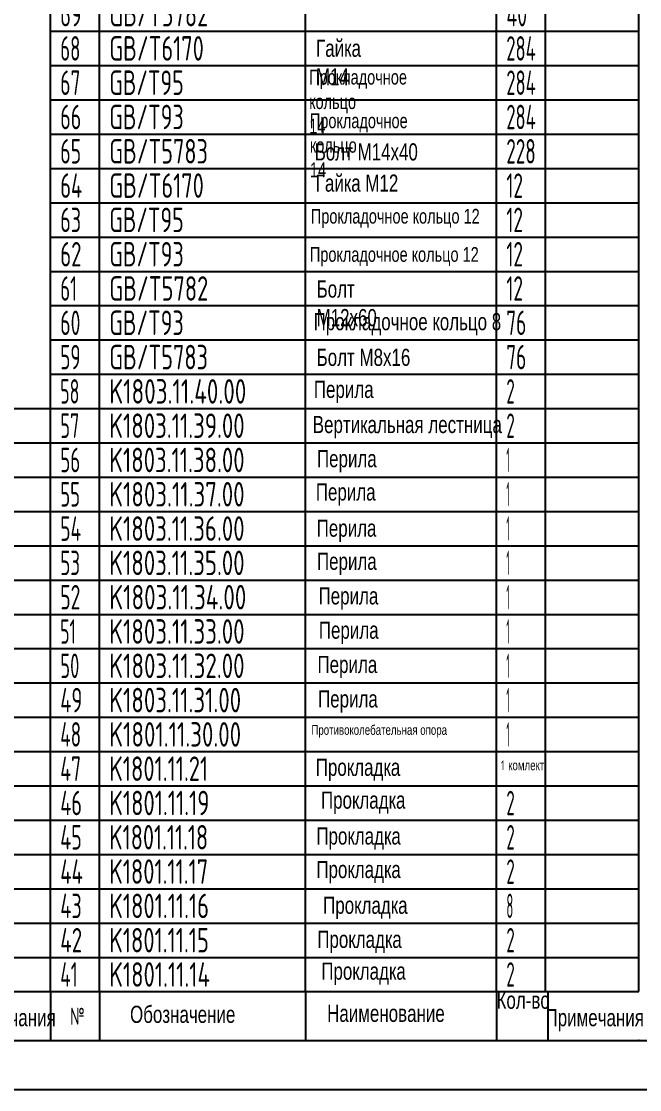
# Model space of a CAD drawing. Header units: millimetres. Extents: x -24 to 570, y 533 to 953.
# Drawn here: x 254.4 to 380.5, y 533.2 to 751.2 of the extents above; entities that cross this region are included whole.
import ezdxf
from ezdxf.enums import TextEntityAlignment as Align

# ---------------------------------------------------------------- set-up
doc = ezdxf.new("R2010")
doc.units = ezdxf.units.MM
doc.header["$LTSCALE"] = 10
for name, color, linetype in [('01', 7, 'Continuous'), ('02', 1, 'Continuous'), ('11', 3, 'Continuous')]:
    doc.layers.add(name, color=color, linetype=linetype)
doc.styles.get("Standard").update_dxf_attribs({"font": 'isocp', "width": 0.707, "bigfont": 'intecad.shx'})

# ---------------------------------------------------------------- blocks, each defined once
blk = doc.blocks.new('*U17')
at = {"layer": '01'}
blk.add_lwpolyline([(25, 10), (584, 10)], dxfattribs=at)
at = {"layer": '02'}
blk.add_lwpolyline([(0, 0), (594, 0)], dxfattribs=at)
blk = doc.blocks.new('*U62')
at = {"layer": '01'}
for p, q in [((0, -7), (0, 0)), ((120, -7), (120, 0))]:
    blk.add_line(p, q, dxfattribs=at)
at = {"layer": '02'}
for p, q in [((0, 0), (10, 0)), ((10, -7), (10, 0)), ((10, 0), (52, 0)), ((52, -7), (52, 0)), ((52, 0), (91, 0)), ((91, -7), (91, 0)), ((91, 0), (101, 0)), ((101, -7), (101, 0)), ((101, 0), (120, 0))]:
    blk.add_line(p, q, dxfattribs=at)
blk = doc.blocks.new('*U63')
at = {"layer": '01'}
for p, q in [((0, -7), (0, 0)), ((120, -7), (120, 0))]:
    blk.add_line(p, q, dxfattribs=at)
at = {"layer": '02'}
for p, q in [((0, 0), (10, 0)), ((10, -7), (10, 0)), ((10, 0), (52, 0)), ((52, -7), (52, 0)), ((52, 0), (91, 0)), ((91, -7), (91, 0)), ((91, 0), (101, 0)), ((101, -7), (101, 0)), ((101, 0), (120, 0))]:
    blk.add_line(p, q, dxfattribs=at)
blk = doc.blocks.new('*U64')
at = {"layer": '01'}
for p, q in [((0, -7), (0, 0)), ((120, -7), (120, 0))]:
    blk.add_line(p, q, dxfattribs=at)
at = {"layer": '02'}
for p, q in [((0, 0), (10, 0)), ((10, -7), (10, 0)), ((10, 0), (52, 0)), ((52, -7), (52, 0)), ((52, 0), (91, 0)), ((91, -7), (91, 0)), ((91, 0), (101, 0)), ((101, -7), (101, 0)), ((101, 0), (120, 0))]:
    blk.add_line(p, q, dxfattribs=at)
blk = doc.blocks.new('*U65')
at = {"layer": '01'}
for p, q in [((0, -7), (0, 0)), ((120, -7), (120, 0))]:
    blk.add_line(p, q, dxfattribs=at)
at = {"layer": '02'}
for p, q in [((0, 0), (10, 0)), ((10, -7), (10, 0)), ((10, 0), (52, 0)), ((52, -7), (52, 0)), ((52, 0), (91, 0)), ((91, -7), (91, 0)), ((91, 0), (101, 0)), ((101, -7), (101, 0)), ((101, 0), (120, 0))]:
    blk.add_line(p, q, dxfattribs=at)
blk = doc.blocks.new('*U66')
at = {"layer": '01'}
for p, q in [((0, -7), (0, 0)), ((120, -7), (120, 0))]:
    blk.add_line(p, q, dxfattribs=at)
at = {"layer": '02'}
for p, q in [((0, 0), (10, 0)), ((10, -7), (10, 0)), ((10, 0), (52, 0)), ((52, -7), (52, 0)), ((52, 0), (91, 0)), ((91, -7), (91, 0)), ((91, 0), (101, 0)), ((101, -7), (101, 0)), ((101, 0), (120, 0))]:
    blk.add_line(p, q, dxfattribs=at)
blk = doc.blocks.new('*U67')
at = {"layer": '01'}
for p, q in [((0, -7), (0, 0)), ((120, -7), (120, 0))]:
    blk.add_line(p, q, dxfattribs=at)
at = {"layer": '02'}
for p, q in [((0, 0), (10, 0)), ((10, -7), (10, 0)), ((10, 0), (52, 0)), ((52, -7), (52, 0)), ((52, 0), (91, 0)), ((91, -7), (91, 0)), ((91, 0), (101, 0)), ((101, -7), (101, 0)), ((101, 0), (120, 0))]:
    blk.add_line(p, q, dxfattribs=at)
blk = doc.blocks.new('*U68')
at = {"layer": '01'}
for p, q in [((0, -7), (0, 0)), ((120, -7), (120, 0))]:
    blk.add_line(p, q, dxfattribs=at)
at = {"layer": '02'}
for p, q in [((0, 0), (10, 0)), ((10, -7), (10, 0)), ((10, 0), (52, 0)), ((52, -7), (52, 0)), ((52, 0), (91, 0)), ((91, -7), (91, 0)), ((91, 0), (101, 0)), ((101, -7), (101, 0)), ((101, 0), (120, 0))]:
    blk.add_line(p, q, dxfattribs=at)
blk = doc.blocks.new('*U69')
at = {"layer": '01'}
for p, q in [((0, -7), (0, 0)), ((120, -7), (120, 0))]:
    blk.add_line(p, q, dxfattribs=at)
at = {"layer": '02'}
for p, q in [((0, 0), (10, 0)), ((10, -7), (10, 0)), ((10, 0), (52, 0)), ((52, -7), (52, 0)), ((52, 0), (91, 0)), ((91, -7), (91, 0)), ((91, 0), (101, 0)), ((101, -7), (101, 0)), ((101, 0), (120, 0))]:
    blk.add_line(p, q, dxfattribs=at)
blk = doc.blocks.new('*U70')
at = {"layer": '01'}
for p, q in [((0, -7), (0, 0)), ((120, -7), (120, 0))]:
    blk.add_line(p, q, dxfattribs=at)
at = {"layer": '02'}
for p, q in [((0, 0), (10, 0)), ((10, -7), (10, 0)), ((10, 0), (52, 0)), ((52, -7), (52, 0)), ((52, 0), (91, 0)), ((91, -7), (91, 0)), ((91, 0), (101, 0)), ((101, -7), (101, 0)), ((101, 0), (120, 0))]:
    blk.add_line(p, q, dxfattribs=at)
blk = doc.blocks.new('*U71')
at = {"layer": '01'}
for p, q in [((0, -7), (0, 0)), ((120, -7), (120, 0))]:
    blk.add_line(p, q, dxfattribs=at)
at = {"layer": '02'}
for p, q in [((0, 0), (10, 0)), ((10, -7), (10, 0)), ((10, 0), (52, 0)), ((52, -7), (52, 0)), ((52, 0), (91, 0)), ((91, -7), (91, 0)), ((91, 0), (101, 0)), ((101, -7), (101, 0)), ((101, 0), (120, 0))]:
    blk.add_line(p, q, dxfattribs=at)
blk = doc.blocks.new('*U72')
at = {"layer": '01'}
for p, q in [((0, -7), (0, 0)), ((120, -7), (120, 0))]:
    blk.add_line(p, q, dxfattribs=at)
at = {"layer": '02'}
for p, q in [((0, 0), (10, 0)), ((10, -7), (10, 0)), ((10, 0), (52, 0)), ((52, -7), (52, 0)), ((52, 0), (91, 0)), ((91, -7), (91, 0)), ((91, 0), (101, 0)), ((101, -7), (101, 0)), ((101, 0), (120, 0))]:
    blk.add_line(p, q, dxfattribs=at)
blk = doc.blocks.new('*U73')
at = {"layer": '01'}
for p, q in [((0, -7), (0, 0)), ((120, -7), (120, 0))]:
    blk.add_line(p, q, dxfattribs=at)
at = {"layer": '02'}
for p, q in [((0, 0), (10, 0)), ((10, -7), (10, 0)), ((10, 0), (52, 0)), ((52, -7), (52, 0)), ((52, 0), (91, 0)), ((91, -7), (91, 0)), ((91, 0), (101, 0)), ((101, -7), (101, 0)), ((101, 0), (120, 0))]:
    blk.add_line(p, q, dxfattribs=at)
blk = doc.blocks.new('*U74')
at = {"layer": '01'}
for p, q in [((0, -7), (0, 0)), ((120, -7), (120, 0))]:
    blk.add_line(p, q, dxfattribs=at)
at = {"layer": '02'}
for p, q in [((0, 0), (10, 0)), ((10, -7), (10, 0)), ((10, 0), (52, 0)), ((52, -7), (52, 0)), ((52, 0), (91, 0)), ((91, -7), (91, 0)), ((91, 0), (101, 0)), ((101, -7), (101, 0)), ((101, 0), (120, 0))]:
    blk.add_line(p, q, dxfattribs=at)
blk = doc.blocks.new('*U75')
at = {"layer": '01'}
for p, q in [((0, -7), (0, 0)), ((120, -7), (120, 0))]:
    blk.add_line(p, q, dxfattribs=at)
at = {"layer": '02'}
for p, q in [((0, 0), (10, 0)), ((10, -7), (10, 0)), ((10, 0), (52, 0)), ((52, -7), (52, 0)), ((52, 0), (91, 0)), ((91, -7), (91, 0)), ((91, 0), (101, 0)), ((101, -7), (101, 0)), ((101, 0), (120, 0))]:
    blk.add_line(p, q, dxfattribs=at)
blk = doc.blocks.new('*U76')
at = {"layer": '01'}
for p, q in [((0, -7), (0, 0)), ((120, -7), (120, 0))]:
    blk.add_line(p, q, dxfattribs=at)
at = {"layer": '02'}
for p, q in [((0, 0), (10, 0)), ((10, -7), (10, 0)), ((10, 0), (52, 0)), ((52, -7), (52, 0)), ((52, 0), (91, 0)), ((91, -7), (91, 0)), ((91, 0), (101, 0)), ((101, -7), (101, 0)), ((101, 0), (120, 0))]:
    blk.add_line(p, q, dxfattribs=at)
blk = doc.blocks.new('*U77')
at = {"layer": '01'}
for p, q in [((0, -7), (0, 0)), ((120, -7), (120, 0))]:
    blk.add_line(p, q, dxfattribs=at)
at = {"layer": '02'}
for p, q in [((0, 0), (10, 0)), ((10, -7), (10, 0)), ((10, 0), (52, 0)), ((52, -7), (52, 0)), ((52, 0), (91, 0)), ((91, -7), (91, 0)), ((91, 0), (101, 0)), ((101, -7), (101, 0)), ((101, 0), (120, 0))]:
    blk.add_line(p, q, dxfattribs=at)
blk = doc.blocks.new('*U78')
at = {"layer": '01'}
for p, q in [((0, -7), (0, 0)), ((120, -7), (120, 0))]:
    blk.add_line(p, q, dxfattribs=at)
at = {"layer": '02'}
for p, q in [((0, 0), (10, 0)), ((10, -7), (10, 0)), ((10, 0), (52, 0)), ((52, -7), (52, 0)), ((52, 0), (91, 0)), ((91, -7), (91, 0)), ((91, 0), (101, 0)), ((101, -7), (101, 0)), ((101, 0), (120, 0))]:
    blk.add_line(p, q, dxfattribs=at)
blk = doc.blocks.new('*U79')
at = {"layer": '01'}
for p, q in [((0, -7), (0, 0)), ((120, -7), (120, 0))]:
    blk.add_line(p, q, dxfattribs=at)
at = {"layer": '02'}
for p, q in [((0, 0), (10, 0)), ((10, -7), (10, 0)), ((10, 0), (52, 0)), ((52, -7), (52, 0)), ((52, 0), (91, 0)), ((91, -7), (91, 0)), ((91, 0), (101, 0)), ((101, -7), (101, 0)), ((101, 0), (120, 0))]:
    blk.add_line(p, q, dxfattribs=at)
blk = doc.blocks.new('*U80')
at = {"layer": '01'}
for p, q in [((0, -7), (0, 0)), ((120, -7), (120, 0))]:
    blk.add_line(p, q, dxfattribs=at)
at = {"layer": '02'}
for p, q in [((0, 0), (10, 0)), ((10, -7), (10, 0)), ((10, 0), (52, 0)), ((52, -7), (52, 0)), ((52, 0), (91, 0)), ((91, -7), (91, 0)), ((91, 0), (101, 0)), ((101, -7), (101, 0)), ((101, 0), (120, 0))]:
    blk.add_line(p, q, dxfattribs=at)
blk = doc.blocks.new('*U81')
at = {"layer": '01'}
for p, q in [((0, -7), (0, 0)), ((120, -7), (120, 0))]:
    blk.add_line(p, q, dxfattribs=at)
at = {"layer": '02'}
for p, q in [((0, 0), (10, 0)), ((10, -7), (10, 0)), ((10, 0), (52, 0)), ((52, -7), (52, 0)), ((52, 0), (91, 0)), ((91, -7), (91, 0)), ((91, 0), (101, 0)), ((101, -7), (101, 0)), ((101, 0), (120, 0))]:
    blk.add_line(p, q, dxfattribs=at)
blk = doc.blocks.new('*U82')
at = {"layer": '01'}
for p, q in [((0, -7), (0, 0)), ((120, -7), (120, 0))]:
    blk.add_line(p, q, dxfattribs=at)
at = {"layer": '02'}
for p, q in [((0, 0), (10, 0)), ((10, -7), (10, 0)), ((10, 0), (52, 0)), ((52, -7), (52, 0)), ((52, 0), (91, 0)), ((91, -7), (91, 0)), ((91, 0), (101, 0)), ((101, -7), (101, 0)), ((101, 0), (120, 0))]:
    blk.add_line(p, q, dxfattribs=at)
blk = doc.blocks.new('*U83')
at = {"layer": '01'}
for p, q in [((0, -7), (0, 0)), ((120, -7), (120, 0))]:
    blk.add_line(p, q, dxfattribs=at)
at = {"layer": '02'}
for p, q in [((0, 0), (10, 0)), ((10, -7), (10, 0)), ((10, 0), (52, 0)), ((52, -7), (52, 0)), ((52, 0), (91, 0)), ((91, -7), (91, 0)), ((91, 0), (101, 0)), ((101, -7), (101, 0)), ((101, 0), (120, 0))]:
    blk.add_line(p, q, dxfattribs=at)
blk = doc.blocks.new('*U84')
at = {"layer": '01'}
for p, q in [((0, -7), (0, 0)), ((120, -7), (120, 0))]:
    blk.add_line(p, q, dxfattribs=at)
at = {"layer": '02'}
for p, q in [((0, 0), (10, 0)), ((10, -7), (10, 0)), ((10, 0), (52, 0)), ((52, -7), (52, 0)), ((52, 0), (91, 0)), ((91, -7), (91, 0)), ((91, 0), (101, 0)), ((101, -7), (101, 0)), ((101, 0), (120, 0))]:
    blk.add_line(p, q, dxfattribs=at)
blk = doc.blocks.new('*U85')
at = {"layer": '01'}
for p, q in [((0, -7), (0, 0)), ((120, -7), (120, 0))]:
    blk.add_line(p, q, dxfattribs=at)
at = {"layer": '02'}
for p, q in [((0, 0), (10, 0)), ((10, -7), (10, 0)), ((10, 0), (52, 0)), ((52, -7), (52, 0)), ((52, 0), (91, 0)), ((91, -7), (91, 0)), ((91, 0), (101, 0)), ((101, -7), (101, 0)), ((101, 0), (120, 0))]:
    blk.add_line(p, q, dxfattribs=at)
blk = doc.blocks.new('*U86')
at = {"layer": '01'}
for p, q in [((0, -7), (0, 0)), ((120, -7), (120, 0))]:
    blk.add_line(p, q, dxfattribs=at)
at = {"layer": '02'}
for p, q in [((0, 0), (10, 0)), ((10, -7), (10, 0)), ((10, 0), (52, 0)), ((52, -7), (52, 0)), ((52, 0), (91, 0)), ((91, -7), (91, 0)), ((91, 0), (101, 0)), ((101, -7), (101, 0)), ((101, 0), (120, 0))]:
    blk.add_line(p, q, dxfattribs=at)
blk = doc.blocks.new('*U87')
at = {"layer": '01'}
for p, q in [((0, -7), (0, 0)), ((120, -7), (120, 0))]:
    blk.add_line(p, q, dxfattribs=at)
at = {"layer": '02'}
for p, q in [((0, 0), (10, 0)), ((10, -7), (10, 0)), ((10, 0), (52, 0)), ((52, -7), (52, 0)), ((52, 0), (91, 0)), ((91, -7), (91, 0)), ((91, 0), (101, 0)), ((101, -7), (101, 0)), ((101, 0), (120, 0))]:
    blk.add_line(p, q, dxfattribs=at)
blk = doc.blocks.new('*U88')
at = {"layer": '01'}
for p, q in [((0, -7), (0, 0)), ((120, -7), (120, 0))]:
    blk.add_line(p, q, dxfattribs=at)
at = {"layer": '02'}
for p, q in [((0, 0), (10, 0)), ((10, -7), (10, 0)), ((10, 0), (52, 0)), ((52, -7), (52, 0)), ((52, 0), (91, 0)), ((91, -7), (91, 0)), ((91, 0), (101, 0)), ((101, -7), (101, 0)), ((101, 0), (120, 0))]:
    blk.add_line(p, q, dxfattribs=at)
blk = doc.blocks.new('*U89')
at = {"layer": '01'}
for p, q in [((0, -7), (0, 0)), ((120, -7), (120, 0))]:
    blk.add_line(p, q, dxfattribs=at)
at = {"layer": '02'}
for p, q in [((0, 0), (10, 0)), ((10, -7), (10, 0)), ((10, 0), (52, 0)), ((52, -7), (52, 0)), ((52, 0), (91, 0)), ((91, -7), (91, 0)), ((91, 0), (101, 0)), ((101, -7), (101, 0)), ((101, 0), (120, 0))]:
    blk.add_line(p, q, dxfattribs=at)
blk = doc.blocks.new('*U90')
at = {"layer": '01'}
for p, q in [((0, -7), (0, 0)), ((120, -7), (120, 0))]:
    blk.add_line(p, q, dxfattribs=at)
at = {"layer": '02'}
for p, q in [((0, 0), (10, 0)), ((10, -7), (10, 0)), ((10, 0), (52, 0)), ((52, -7), (52, 0)), ((52, 0), (91, 0)), ((91, -7), (91, 0)), ((91, 0), (101, 0)), ((101, -7), (101, 0)), ((101, 0), (120, 0))]:
    blk.add_line(p, q, dxfattribs=at)
blk = doc.blocks.new('*U104')
at = {"layer": '01'}
for p, q in [((0, -7), (0, 0)), ((120, -7), (120, 0))]:
    blk.add_line(p, q, dxfattribs=at)
at = {"layer": '02'}
for p, q in [((0, 0), (10, 0)), ((10, -7), (10, 0)), ((10, 0), (52, 0)), ((52, -7), (52, 0)), ((52, 0), (91, 0)), ((91, -7), (91, 0)), ((91, 0), (101, 0)), ((101, -7), (101, 0)), ((101, 0), (120, 0))]:
    blk.add_line(p, q, dxfattribs=at)
blk = doc.blocks.new('*U105')
at = {"layer": '01'}
for p, q in [((0, -7), (0, 0)), ((120, -7), (120, 0))]:
    blk.add_line(p, q, dxfattribs=at)
at = {"layer": '02'}
for p, q in [((0, 0), (10, 0)), ((10, -7), (10, 0)), ((10, 0), (52, 0)), ((52, -7), (52, 0)), ((52, 0), (91, 0)), ((91, -7), (91, 0)), ((91, 0), (101, 0)), ((101, -7), (101, 0)), ((101, 0), (120, 0))]:
    blk.add_line(p, q, dxfattribs=at)
blk = doc.blocks.new('*U106')
at = {"layer": '01'}
for p, q in [((0, -7), (0, 0)), ((120, -7), (120, 0))]:
    blk.add_line(p, q, dxfattribs=at)
at = {"layer": '02'}
for p, q in [((0, 0), (10, 0)), ((10, -7), (10, 0)), ((10, 0), (52, 0)), ((52, -7), (52, 0)), ((52, 0), (91, 0)), ((91, -7), (91, 0)), ((91, 0), (101, 0)), ((101, -7), (101, 0)), ((101, 0), (120, 0))]:
    blk.add_line(p, q, dxfattribs=at)
blk = doc.blocks.new('*U107')
at = {"layer": '01'}
for p, q in [((0, -7), (0, 0)), ((120, -7), (120, 0))]:
    blk.add_line(p, q, dxfattribs=at)
at = {"layer": '02'}
for p, q in [((0, 0), (10, 0)), ((10, -7), (10, 0)), ((10, 0), (52, 0)), ((52, -7), (52, 0)), ((52, 0), (91, 0)), ((91, -7), (91, 0)), ((91, 0), (101, 0)), ((101, -7), (101, 0)), ((101, 0), (120, 0))]:
    blk.add_line(p, q, dxfattribs=at)
blk = doc.blocks.new('*U108')
at = {"layer": '01'}
for p, q in [((0, -7), (0, 0)), ((120, -7), (120, 0))]:
    blk.add_line(p, q, dxfattribs=at)
at = {"layer": '02'}
for p, q in [((0, 0), (10, 0)), ((10, -7), (10, 0)), ((10, 0), (52, 0)), ((52, -7), (52, 0)), ((52, 0), (91, 0)), ((91, -7), (91, 0)), ((91, 0), (101, 0)), ((101, -7), (101, 0)), ((101, 0), (120, 0))]:
    blk.add_line(p, q, dxfattribs=at)
blk = doc.blocks.new('*U109')
at = {"layer": '01'}
for p, q in [((0, -7), (0, 0)), ((120, -7), (120, 0))]:
    blk.add_line(p, q, dxfattribs=at)
at = {"layer": '02'}
for p, q in [((0, 0), (10, 0)), ((10, -7), (10, 0)), ((10, 0), (52, 0)), ((52, -7), (52, 0)), ((52, 0), (91, 0)), ((91, -7), (91, 0)), ((91, 0), (101, 0)), ((101, -7), (101, 0)), ((101, 0), (120, 0))]:
    blk.add_line(p, q, dxfattribs=at)
blk = doc.blocks.new('*U110')
at = {"layer": '01'}
for p, q in [((0, -7), (0, 0)), ((120, -7), (120, 0))]:
    blk.add_line(p, q, dxfattribs=at)
at = {"layer": '02'}
for p, q in [((0, 0), (10, 0)), ((10, -7), (10, 0)), ((10, 0), (52, 0)), ((52, -7), (52, 0)), ((52, 0), (91, 0)), ((91, -7), (91, 0)), ((91, 0), (101, 0)), ((101, -7), (101, 0)), ((101, 0), (120, 0))]:
    blk.add_line(p, q, dxfattribs=at)
blk = doc.blocks.new('*U111')
at = {"layer": '01'}
for p, q in [((0, -7), (0, 0)), ((120, -7), (120, 0))]:
    blk.add_line(p, q, dxfattribs=at)
at = {"layer": '02'}
for p, q in [((0, 0), (10, 0)), ((10, -7), (10, 0)), ((10, 0), (52, 0)), ((52, -7), (52, 0)), ((52, 0), (91, 0)), ((91, -7), (91, 0)), ((91, 0), (101, 0)), ((101, -7), (101, 0)), ((101, 0), (120, 0))]:
    blk.add_line(p, q, dxfattribs=at)
blk = doc.blocks.new('*U112')
at = {"layer": '01'}
for p, q in [((0, -7), (0, 0)), ((120, -7), (120, 0))]:
    blk.add_line(p, q, dxfattribs=at)
at = {"layer": '02'}
for p, q in [((0, 0), (10, 0)), ((10, -7), (10, 0)), ((10, 0), (52, 0)), ((52, -7), (52, 0)), ((52, 0), (91, 0)), ((91, -7), (91, 0)), ((91, 0), (101, 0)), ((101, -7), (101, 0)), ((101, 0), (120, 0))]:
    blk.add_line(p, q, dxfattribs=at)
blk = doc.blocks.new('*U113')
at = {"layer": '01'}
for p, q in [((0, -7), (0, 0)), ((120, -7), (120, 0))]:
    blk.add_line(p, q, dxfattribs=at)
at = {"layer": '02'}
for p, q in [((0, 0), (10, 0)), ((10, -7), (10, 0)), ((10, 0), (52, 0)), ((52, -7), (52, 0)), ((52, 0), (91, 0)), ((91, -7), (91, 0)), ((91, 0), (101, 0)), ((101, -7), (101, 0)), ((101, 0), (120, 0))]:
    blk.add_line(p, q, dxfattribs=at)
blk = doc.blocks.new('*U114')
at = {"layer": '01'}
for p, q in [((0, -7), (0, 0)), ((120, -7), (120, 0))]:
    blk.add_line(p, q, dxfattribs=at)
at = {"layer": '02'}
for p, q in [((0, 0), (10, 0)), ((10, -7), (10, 0)), ((10, 0), (52, 0)), ((52, -7), (52, 0)), ((52, 0), (91, 0)), ((91, -7), (91, 0)), ((91, 0), (101, 0)), ((101, -7), (101, 0)), ((101, 0), (120, 0))]:
    blk.add_line(p, q, dxfattribs=at)
blk = doc.blocks.new('*U115')
at = {"layer": '01'}
for p, q in [((0, -7), (0, 0)), ((120, -7), (120, 0))]:
    blk.add_line(p, q, dxfattribs=at)
at = {"layer": '02'}
for p, q in [((0, 0), (10, 0)), ((10, -7), (10, 0)), ((10, 0), (52, 0)), ((52, -7), (52, 0)), ((52, 0), (91, 0)), ((91, -7), (91, 0)), ((91, 0), (101, 0)), ((101, -7), (101, 0)), ((101, 0), (120, 0))]:
    blk.add_line(p, q, dxfattribs=at)
blk = doc.blocks.new('*U116')
at = {"layer": '01'}
for p, q in [((0, -7), (0, 0)), ((120, -7), (120, 0))]:
    blk.add_line(p, q, dxfattribs=at)
at = {"layer": '02'}
for p, q in [((0, 0), (10, 0)), ((10, -7), (10, 0)), ((10, 0), (52, 0)), ((52, -7), (52, 0)), ((52, 0), (91, 0)), ((91, -7), (91, 0)), ((91, 0), (101, 0)), ((101, -7), (101, 0)), ((101, 0), (120, 0))]:
    blk.add_line(p, q, dxfattribs=at)
blk = doc.blocks.new('*U117')
at = {"layer": '01'}
for p, q in [((0, -7), (0, 0)), ((120, -7), (120, 0))]:
    blk.add_line(p, q, dxfattribs=at)
at = {"layer": '02'}
for p, q in [((0, 0), (10, 0)), ((10, -7), (10, 0)), ((10, 0), (52, 0)), ((52, -7), (52, 0)), ((52, 0), (91, 0)), ((91, -7), (91, 0)), ((91, 0), (101, 0)), ((101, -7), (101, 0)), ((101, 0), (120, 0))]:
    blk.add_line(p, q, dxfattribs=at)
blk = doc.blocks.new('*U118')
at = {"layer": '01'}
for p, q in [((0, -7), (0, 0)), ((120, -7), (120, 0))]:
    blk.add_line(p, q, dxfattribs=at)
at = {"layer": '02'}
for p, q in [((0, 0), (10, 0)), ((10, -7), (10, 0)), ((10, 0), (52, 0)), ((52, -7), (52, 0)), ((52, 0), (91, 0)), ((91, -7), (91, 0)), ((91, 0), (101, 0)), ((101, -7), (101, 0)), ((101, 0), (120, 0))]:
    blk.add_line(p, q, dxfattribs=at)
blk = doc.blocks.new('*U119')
at = {"layer": '01'}
for p, q in [((0, -7), (0, 0)), ((120, -7), (120, 0))]:
    blk.add_line(p, q, dxfattribs=at)
at = {"layer": '02'}
for p, q in [((0, 0), (10, 0)), ((10, -7), (10, 0)), ((10, 0), (52, 0)), ((52, -7), (52, 0)), ((52, 0), (91, 0)), ((91, -7), (91, 0)), ((91, 0), (101, 0)), ((101, -7), (101, 0)), ((101, 0), (120, 0))]:
    blk.add_line(p, q, dxfattribs=at)
blk = doc.blocks.new('*U120')
at = {"layer": '01'}
for p, q in [((0, -7), (0, 0)), ((0, 0), (10, 0)), ((10, 0), (52, 0)), ((52, 0), (91, 0)), ((91, 0), (101, 0)), ((101, 0), (120, 0)), ((120, -7), (120, 0))]:
    blk.add_line(p, q, dxfattribs=at)
at = {"layer": '02'}
for p, q in [((10, -7), (10, 0)), ((52, -7), (52, 0)), ((91, -7), (91, 0)), ((101, -7), (101, 0))]:
    blk.add_line(p, q, dxfattribs=at)

msp = doc.modelspace()

# ---------------------------------------------------------------- linework, layer by layer
for p, q in [((140.29, 553.16), (380.29, 553.16)), ((260.29, 553.16), (260.29, 543.16)), ((270.29, 553.16), (270.29, 543.16)), ((312.29, 553.16), (312.29, 543.16)), ((351.29, 553.16), (351.29, 543.16)), ((361.76, 553.16), (361.76, 543.16))]:
    msp.add_line(p, q)
at = {"layer": '01'}
for p in [(260.29, 543.16), (380.29, 543.16)]:
    msp.add_point(p, dxfattribs=at)

# ---------------------------------------------------------------- block references
for name, p in [('*U17', (-23.71, 533.16)), ('*U90', (260.29, 756.16)), ('*U89', (260.29, 749.16)), ('*U88', (260.29, 742.16)), ('*U87', (260.29, 735.16)), ('*U86', (260.29, 728.16)), ('*U85', (260.29, 721.16)), ('*U84', (260.29, 714.16)), ('*U83', (260.29, 707.16)), ('*U82', (260.29, 700.16)), ('*U81', (260.29, 693.16)), ('*U80', (260.29, 686.16)), ('*U79', (260.29, 679.16)), ('*U120', (140.29, 672.16)), ('*U78', (260.29, 672.16)), ('*U119', (140.29, 665.16)), ('*U77', (260.29, 665.16)), ('*U118', (140.29, 658.16)), ('*U76', (260.29, 658.16)), ('*U117', (140.29, 651.16)), ('*U75', (260.29, 651.16)), ('*U116', (140.29, 644.16)), ('*U74', (260.29, 644.16)), ('*U115', (140.29, 637.16)), ('*U73', (260.29, 637.16)), ('*U114', (140.29, 630.16)), ('*U72', (260.29, 630.16)), ('*U113', (140.29, 623.16)), ('*U71', (260.29, 623.16)), ('*U112', (140.29, 616.16)), ('*U70', (260.29, 616.16)), ('*U111', (140.29, 609.16)), ('*U69', (260.29, 609.16)), ('*U110', (140.29, 602.16)), ('*U68', (260.29, 602.16)), ('*U109', (140.29, 595.16)), ('*U67', (260.29, 595.16)), ('*U108', (140.29, 588.16)), ('*U66', (260.29, 588.16)), ('*U107', (140.29, 581.16)), ('*U65', (260.29, 581.16)), ('*U106', (140.29, 574.16)), ('*U64', (260.29, 574.16)), ('*U105', (140.29, 567.16)), ('*U63', (260.29, 567.16)), ('*U104', (140.29, 560.16)), ('*U62', (260.29, 560.16))]:
    msp.add_blockref(name, p)

# ---------------------------------------------------------------- texts
at = {"attachment_point": 1}
for s, insert, char_height, width in [('{\\fArial|b0|i0|c204|p34;\\C3;Гайка М14}', (314.47, 747.44), 3.5, 0.0559), ('{\\fArial|b0|i0|c204|p34;\\C3;Прокладочное кольцо 14}', (313.07, 741.29), 3, 0.0559), ('{\\fArial|b0|i0|c204|p34;\\C3;Прокладочное кольцо 14}', (313.21, 732.38), 3, 0.0559), ('{\\fArial|b0|i0|c204|p34;\\C3;Болт М12х60}', (314.58, 698.3), 3.5, 0.0559), ('{\\fArial|b0|i0|c204|p34;\\C3;Перила}', (314.02, 677.82), 3.5, 0.0559), ('{\\fArial|b0|i0|c204|p34;\\C3;Перила}', (314.65, 663.68), 3.5, 0.0559), ('{\\fArial|b0|i0|c204|p34;\\C3;Перила}', (314.42, 656.89), 3.5, 0.0559), ('{\\fArial|b0|i0|c204|p34;\\C3;Перила}', (314.59, 649.5), 3.5, 0.0559), ('{\\fArial|b0|i0|c204|p34;\\C3;Перила}', (314.65, 642.74), 3.5, 0.0559), ('{\\fArial|b0|i0|c204|p34;\\C3;Перила}', (314.98, 635.68), 3.5, 0.0559), ('{\\fArial|b0|i0|c204|p34;\\C3;Перила}', (315.04, 628.68), 3.5, 0.0559), ('{\\fArial|b0|i0|c204|p34;\\C3;Перила}', (314.76, 621.69), 3.5, 0.0559), ('{\\fArial|b0|i0|c204|p34;\\C3;Перила}', (314.87, 614.65), 3.5, 0.0559), ('{\\Fisocp,intecad|c204;№}', (264.29, 549.88), 3.5, 0.1003)]:
    msp.add_mtext(s, dxfattribs=dict(at, insert=insert, char_height=char_height, width=width))
for s, insert, char_height in [('{\\fArial|b0|i0|c204|p34;\\C3;Болт М14х40}', (314.19, 726.29), 3.5), ('{\\fArial|b0|i0|c204|p34;\\C3;Гайка М12}', (314.41, 719.92), 3.5), ('{\\fArial|b0|i0|c204|p34;\\C3;Прокладочное кольцо 12}', (313.41, 712.91), 3), ('{\\fArial|b0|i0|c204|p34;\\C3;Прокладочное кольцо 12}', (313.21, 705.11), 3), ('{\\fArial|b0|i0|c204|p34;\\C3;Прокладочное кольцо 8}', (313.97, 691.64), 3.5), ('{\\fArial|b0|i0|c204|p34;\\C3;Болт М8х16}', (314.58, 684.36), 3.5), ('{\\fArial|b0|i0|c204|p34;\\C3;Вертикальная лестница}', (313.8, 670.65), 3.5), ('{\\fArial|b0|i0|c204|p34;\\C3;Противоколебательная опора}', (313.52, 607.57), 2), ('{\\fArial|b0|i0|c204|p34;\\C3;Прокладка}', (314.41, 600.7), 3.5), ('{\\Fisocp,intecad|c204;\\C3;1 \\fArial|b0|i0|c204|p34;комлект}', (352.23, 600.35), 2), ('{\\fArial|b0|i0|c204|p34;\\C3;Прокладка}', (315.47, 594), 3.5), ('{\\fArial|b0|i0|c204|p34;\\C3;Прокладка}', (314.53, 586.67), 3.5), ('{\\fArial|b0|i0|c204|p34;\\C3;Прокладка}', (314.53, 579.84), 3.5), ('{\\fArial|b0|i0|c204|p34;\\C3;Прокладка}', (315.91, 572.54), 3.5), ('{\\fArial|b0|i0|c204|p34;\\C3;Прокладка}', (314.72, 565.58), 3.5), ('{\\fArial|b0|i0|c204|p34;\\C3;Прокладка}', (315.54, 559.1), 3.5), ('{\\fArial|b0|i0|c204|p34;Кол-во}', (351.29, 553.16), 3.5), ('{\\fArial|b0|i0|c204|p34;Примечания}', (241.29, 549.6), 3.5), ('{\\fArial|b0|i0|c204|p34;Обозначение}', (276.52, 550.28), 3.5), ('{\\fArial|b0|i0|c204|p34;Наименование}', (316.73, 550.48), 3.5), ('{\\fArial|b0|i0|c204|p34;Примечания}', (361.29, 549.6), 3.5)]:
    msp.add_mtext(s, dxfattribs=dict(at, insert=insert, char_height=char_height))
at = {"layer": '11'}
for s, width, p, p2 in [('69', 0.658769, (262.29, 750.16), (266.65, 750.16)), ('GB/T5782', 0.695048, (272.29, 750.16), (292.48, 750.16)), ('40', 0.62849, (353.29, 750.16), (357.54, 750.16)), ('68', 0.656007, (262.29, 743.16), (266.39, 743.16)), ('GB/T6170', 0.694489, (272.29, 743.16), (291.57, 743.16)), ('284', 0.585366, (353.29, 743.16), (359.29, 743.16)), ('67', 0.656007, (262.29, 736.16), (266.39, 736.16)), ('GB/T95', 0.691199, (272.29, 736.16), (287.48, 736.16)), ('284', 0.585366, (353.29, 736.16), (359.29, 736.16)), ('66', 0.657953, (262.29, 729.16), (266.57, 729.16)), ('GB/T93', 0.691199, (272.29, 729.16), (287.48, 729.16)), ('284', 0.585366, (353.29, 729.16), (359.29, 729.16)), ('65', 0.657642, (262.29, 722.16), (266.54, 722.16)), ('GB/T5783', 0.695009, (272.29, 722.16), (292.42, 722.16)), ('228', 0.615385, (353.29, 722.16), (359.29, 722.16)), ('64', 0.659784, (262.29, 715.16), (266.75, 715.16)), ('GB/T6170', 0.694489, (272.29, 715.16), (291.57, 715.16)), ('12', 0.611465, (353.29, 715.16), (356.69, 715.16)), ('63', 0.657642, (262.29, 708.16), (266.54, 708.16)), ('GB/T95', 0.691199, (272.29, 708.16), (287.48, 708.16)), ('12', 0.611465, (353.29, 708.16), (356.69, 708.16)), ('62', 0.658345, (262.29, 701.16), (266.61, 701.16)), ('GB/T93', 0.691199, (272.29, 701.16), (287.48, 701.16)), ('12', 0.611465, (353.29, 701.16), (356.69, 701.16)), ('61', 0.646294, (262.29, 694.16), (265.69, 694.16)), ('GB/T5782', 0.695048, (272.29, 694.16), (292.48, 694.16)), ('12', 0.611465, (353.29, 694.16), (356.69, 694.16)), ('60', 0.656039, (262.29, 687.16), (266.4, 687.16)), ('GB/T93', 0.691199, (272.29, 687.16), (287.48, 687.16)), ('76', 0.625398, (353.29, 687.16), (357.36, 687.16)), ('59', 0.626756, (262.29, 680.16), (266.44, 680.16)), ('GB/T5783', 0.695009, (272.29, 680.16), (292.42, 680.16)), ('76', 0.625398, (353.29, 680.16), (357.36, 680.16)), ('58', 0.62216, (262.29, 673.16), (266.18, 673.16)), ('K1803.11.40.00', 0.693836, (272.29, 673.16), (300.24, 673.16)), ('2', 0.562593, (353.29, 673.16), (355.01, 673.16)), ('57', 0.62216, (262.29, 666.16), (266.18, 666.16)), ('K1803.11.39.00', 0.693676, (272.29, 666.16), (299.9, 666.16)), ('2', 0.562593, (353.29, 666.16), (355.01, 666.16)), ('56', 0.625398, (262.29, 659.16), (266.36, 659.16)), ('K1803.11.38.00', 0.69367, (272.29, 659.16), (299.89, 659.16)), ('1', 0.404, (353.29, 659.16), (354, 659.16)), ('55', 0.624881, (262.29, 652.16), (266.33, 652.16)), ('K1803.11.37.00', 0.69367, (272.29, 652.16), (299.89, 652.16)), ('1', 0.404, (353.29, 652.16), (354, 652.16)), ('54', 0.628444, (262.29, 645.16), (266.54, 645.16)), ('K1803.11.36.00', 0.69367, (272.29, 645.16), (299.89, 645.16)), ('1', 0.404, (353.29, 645.16), (354, 645.16)), ('53', 0.624881, (262.29, 638.16), (266.33, 638.16)), ('K1803.11.35.00', 0.69367, (272.29, 638.16), (299.89, 638.16)), ('1', 0.404, (353.29, 638.16), (354, 638.16)), ('52', 0.626049, (262.29, 631.16), (266.39, 631.16)), ('K1803.11.34.00', 0.693836, (272.29, 631.16), (300.24, 631.16)), ('1', 0.404, (353.29, 631.16), (354, 631.16)), ('51', 0.606, (262.29, 624.16), (265.47, 624.16)), ('K1803.11.33.00', 0.69367, (272.29, 624.16), (299.89, 624.16)), ('1', 0.404, (353.29, 624.16), (354, 624.16)), ('50', 0.622213, (262.29, 617.16), (266.18, 617.16)), ('K1803.11.32.00', 0.69367, (272.29, 617.16), (299.89, 617.16)), ('1', 0.404, (353.29, 617.16), (354, 617.16)), ('49', 0.632401, (262.29, 610.16), (266.79, 610.16)), ('K1803.11.31.00', 0.693326, (272.29, 610.16), (299.18, 610.16)), ('1', 0.404, (353.29, 610.16), (354, 610.16)), ('48', 0.628444, (262.29, 603.16), (266.54, 603.16)), ('K1801.11.30.00', 0.693326, (272.29, 603.16), (299.18, 603.16)), ('1', 0.404, (353.29, 603.16), (354, 603.16)), ('47', 0.628444, (262.29, 596.16), (266.54, 596.16)), ('K1801.11.21', 0.688887, (272.29, 596.16), (292.46, 596.16)), ('46', 0.631229, (262.29, 589.16), (266.71, 589.16)), ('K1801.11.19', 0.689106, (272.29, 589.16), (292.71, 589.16)), ('2', 0.562593, (353.29, 589.16), (355.01, 589.16)), ('45', 0.630783, (262.29, 582.16), (266.68, 582.16)), ('K1801.11.18', 0.688887, (272.29, 582.16), (292.46, 582.16)), ('2', 0.562593, (353.29, 582.16), (355.01, 582.16)), ('44', 0.633862, (262.29, 575.16), (266.89, 575.16)), ('K1801.11.17', 0.688887, (272.29, 575.16), (292.46, 575.16)), ('2', 0.562593, (353.29, 575.16), (355.01, 575.16)), ('43', 0.630783, (262.29, 568.16), (266.68, 568.16)), ('K1801.11.16', 0.689039, (272.29, 568.16), (292.64, 568.16)), ('8', 0.514182, (353.29, 568.16), (354.71, 568.16)), ('42', 0.63179, (262.29, 561.16), (266.75, 561.16)), ('K1801.11.15', 0.689015, (272.29, 561.16), (292.61, 561.16)), ('2', 0.562593, (353.29, 561.16), (355.01, 561.16)), ('41', 0.614783, (262.29, 554.16), (265.83, 554.16)), ('K1801.11.14', 0.689191, (272.29, 554.16), (292.81, 554.16)), ('2', 0.562593, (353.29, 554.16), (355.01, 554.16))]:
    msp.add_text(s, height=5, dxfattribs=dict(at, width=width)).set_placement(p, p2, align=Align.FIT)

doc.saveas('drawing.dxf')
